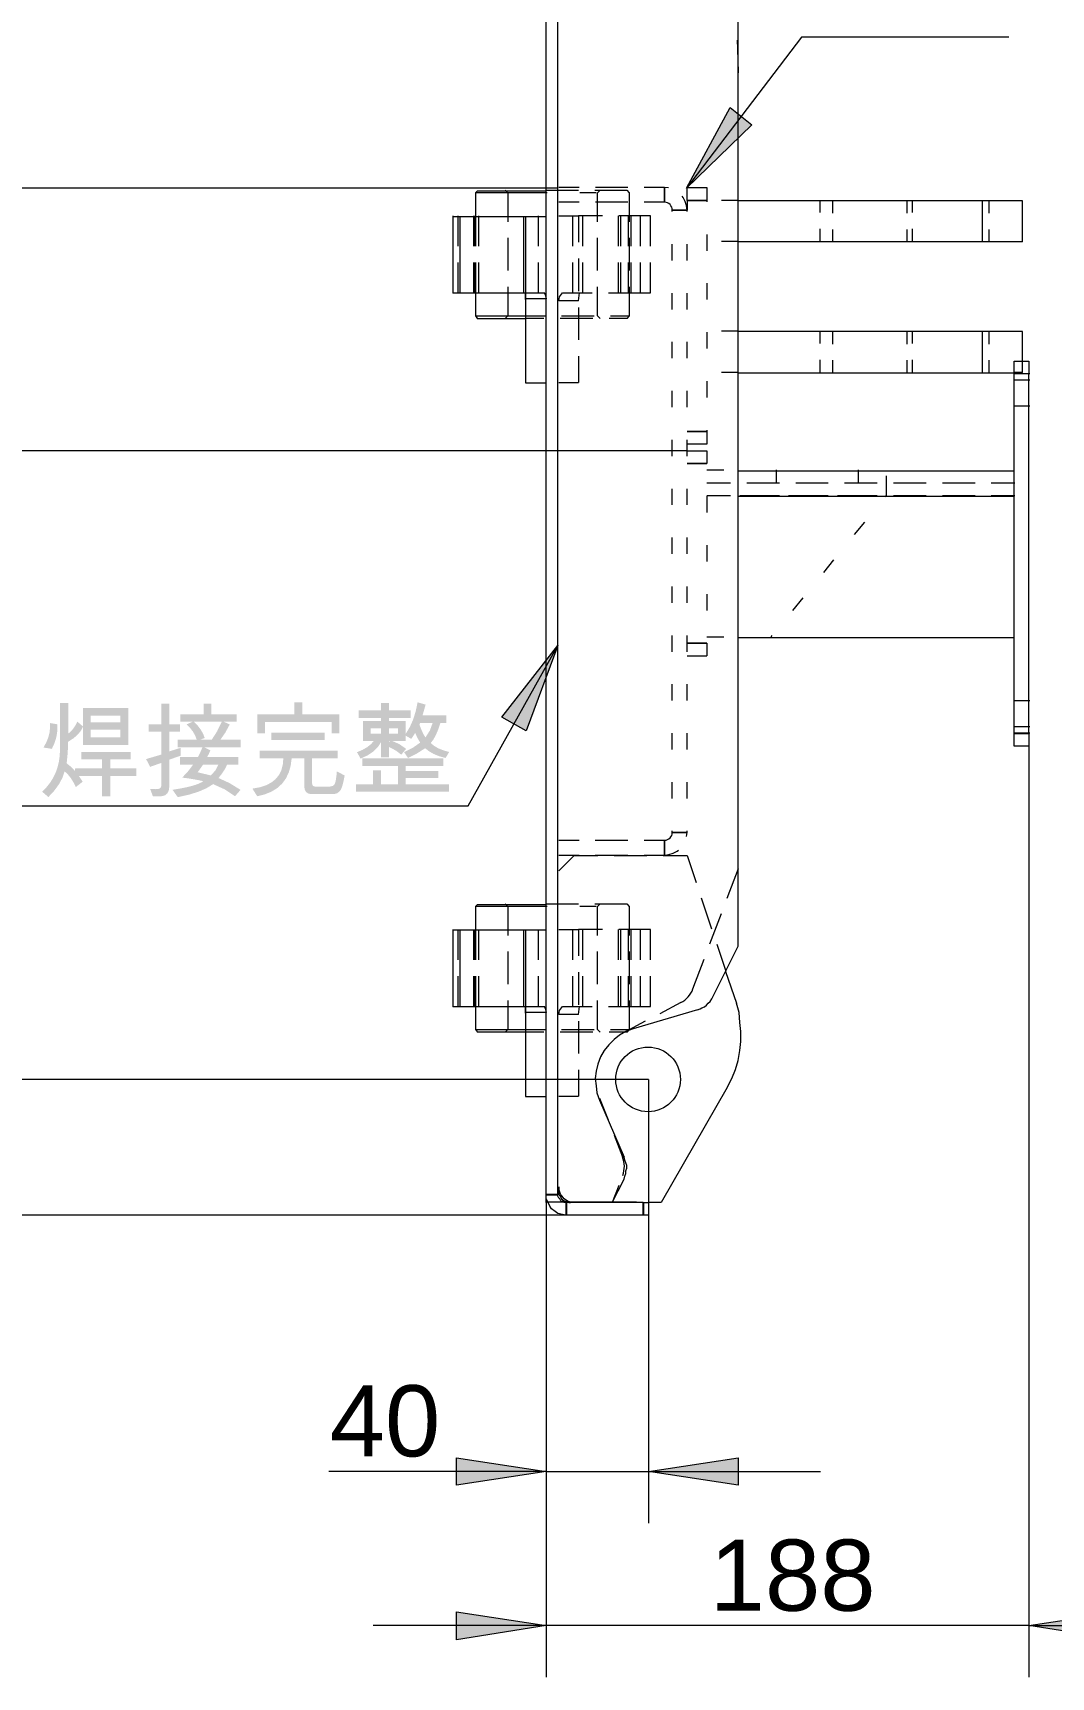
# Model space of a CAD drawing. Header units: millimetres. Extents: x 3 to 591, y 5 to 206.
# Drawn here: x 212.1 to 251.7, y 84.6 to 148.6 of the extents above; entities that cross this region are included whole.
import ezdxf

# ---------------------------------------------------------------- set-up
doc = ezdxf.new("R2010")
doc.units = ezdxf.units.MM

msp = doc.modelspace()

# ---------------------------------------------------------------- hatches: boundary and pattern name
h = msp.add_hatch(color=7)
h.paths.add_polyline_path([(71.155278, 146.473333), (74.647778, 147.037778), (74.647778, 145.944167)])
h.paths.add_polyline_path([(69.673611, 146.473333), (66.181111, 145.944167), (66.181111, 147.037778)])
h.paths.add_polyline_path([(250.860278, 86.606944), (254.388056, 87.136111), (254.388056, 86.0425)])
h.paths.add_polyline_path([(232.057222, 86.606944), (228.564722, 86.0425), (228.564722, 87.136111)])
h = msp.add_hatch(color=7)
h.dxf.hatch_style = 2
h.paths.add_polyline_path([(237.525278, 142.592778), (239.218611, 145.7325), (240.065278, 145.062222)])
at = {"true_color": 0x0000ff}
h = msp.add_hatch(color=5, dxfattribs=at)
h.dxf.hatch_style = 2
h.paths.add_polyline_path([(232.515833, 124.7775), (231.281111, 121.461389), (230.328611, 121.990556)])
h = msp.add_hatch(color=5, dxfattribs=at)
h.paths.add_polyline_path([(212.661494, 118.877709), (212.417857, 119.087722), (212.580844, 119.251973), (212.722119, 119.428045), (212.841678, 119.615926), (212.939513, 119.815602), (213.015619, 120.027059), (213.069988, 120.250286), (213.102614, 120.48527), (213.113491, 120.731997), (213.113491, 122.536676), (213.440361, 122.536676), (213.440361, 121.352114), (213.541441, 121.439766), (213.633011, 121.546486), (213.715073, 121.672327), (213.787627, 121.81734), (214.009216, 121.627171), (214.009216, 122.350365), (215.774207, 122.350365), (215.774207, 120.910039), (214.009216, 120.910039), (214.009216, 121.611185), (213.924311, 121.456785), (213.803612, 121.308637), (213.639505, 121.166794), (213.432093, 121.031307), (213.414385, 120.58813), (213.373113, 120.191255), (213.492184, 120.098134), (213.585676, 120.017209), (213.653639, 119.948479), (213.696125, 119.891945), (213.706047, 119.997227), (214.743986, 119.997227), (214.743986, 120.345595), (213.948031, 120.345595), (213.948031, 120.636637), (215.863504, 120.636637), (215.863504, 120.345595), (215.069203, 120.345595), (215.069203, 119.997227), (216.091707, 119.997227), (216.091707, 119.700122), (215.069203, 119.700122), (215.069203, 118.901411), (214.743986, 118.901411), (214.743986, 119.700122), (213.846607, 119.700122), (213.866106, 119.670632), (213.908343, 119.611376), (213.99764, 119.477982), (213.729749, 119.265764), (213.636534, 119.454779), (213.533035, 119.61992), (213.419303, 119.761083), (213.295392, 119.878164), (213.20743, 119.62526), (213.072494, 119.374216), (212.890533, 119.125032)])
h.paths.add_polyline_path([(215.461117, 122.049401), (214.314589, 122.049401), (214.314589, 121.793638), (215.461117, 121.793638)])
h.paths.add_polyline_path([(215.461117, 121.498737), (214.314589, 121.498737), (214.314589, 121.205491), (215.461117, 121.205491)])
h.paths.add_polyline_path([(212.719372, 121.762218), (213.014272, 121.712609), (213.0118, 121.462478), (212.974653, 121.219685), (212.902884, 120.984126), (212.796542, 120.755699), (212.471325, 120.806962), (212.583144, 121.012841), (212.663079, 121.21624), (212.711078, 121.417158), (212.727089, 121.615595)])
h = msp.add_hatch(color=5, dxfattribs=at)
h.paths.add_polyline_path([(217.811615, 120.48836), (217.368989, 120.334019), (217.368989, 119.254189), (217.350041, 119.122311), (217.293473, 119.019371), (217.210722, 118.949642), (217.112674, 118.916294), (217.049336, 118.909783), (216.965224, 118.905132), (216.860441, 118.902341), (216.735092, 118.901411), (216.626502, 119.193004), (216.840374, 119.184736), (216.936595, 119.192392), (217.005325, 119.215397), (217.046563, 119.253801), (217.060309, 119.307657), (217.060309, 120.20724), (216.626502, 120.054553), (216.467752, 120.357722), (217.060309, 120.531906), (217.060309, 121.425426), (216.573034, 121.425426), (216.573034, 121.716467), (217.060309, 121.716467), (217.060309, 122.52069), (217.368989, 122.52069), (217.368989, 121.716467), (217.79563, 121.716467), (217.79563, 121.425426), (217.368989, 121.425426), (217.368989, 120.654827), (217.811615, 120.795387)])
h.paths.add_polyline_path([(220.148768, 119.157175), (219.933243, 118.909679), (219.528857, 119.177983), (219.081064, 119.380968), (218.824654, 119.223054), (218.509385, 119.085861), (218.135308, 118.969443), (217.702474, 118.87385), (217.497974, 119.161033), (217.721242, 119.196975), (217.923477, 119.234526), (218.104681, 119.273691), (218.264852, 119.314478), (218.403991, 119.356892), (218.522097, 119.400941), (218.619171, 119.446631), (218.695213, 119.493967), (218.533983, 119.5317), (218.343813, 119.568037), (218.124705, 119.603031), (217.876659, 119.636732), (218.120916, 119.900833), (218.302748, 120.14385), (217.784054, 120.14385), (217.784054, 120.434892), (218.4852, 120.434892), (218.569054, 120.589508), (218.663243, 120.816884), (217.694757, 120.816884), (217.694757, 121.108477), (218.443308, 121.108477), (218.381382, 121.270638), (218.294755, 121.424737), (218.183324, 121.570774), (218.046984, 121.70875), (218.282904, 121.813481), (217.803347, 121.813481), (217.803347, 122.106728), (218.705135, 122.106728), (218.705135, 122.512973), (219.012162, 122.512973), (219.012162, 122.106728), (219.994428, 122.106728), (219.994428, 121.813481), (219.495578, 121.813481), (219.727088, 121.704341), (219.553938, 121.385945), (219.36053, 121.108477), (220.148768, 121.108477), (220.148768, 120.816884), (218.728837, 120.816884), (218.972474, 120.694514), (218.905984, 120.544446), (218.845695, 120.434892), (220.067739, 120.434892), (220.067739, 120.14385), (219.624011, 120.14385), (219.581524, 120.04309), (219.511908, 119.921917), (219.415109, 119.780384), (219.291077, 119.618542), (219.719509, 119.421758)])
h.paths.add_polyline_path([(219.417856, 121.813481), (218.32645, 121.813481), (218.47496, 121.664558), (218.595512, 121.508866), (218.688056, 121.346456), (218.75254, 121.177379), (218.570087, 121.112335), (219.023738, 121.108477), (219.230099, 121.42894)])
h.paths.add_polyline_path([(219.287218, 120.14385), (218.690803, 120.14385), (218.620334, 120.043098), (218.56113, 119.959193), (218.513295, 119.892238), (218.476932, 119.842335), (218.98846, 119.721619), (219.165744, 119.90917)])
h = msp.add_hatch(color=5, dxfattribs=at)
h.paths.add_polyline_path([(223.994713, 121.359831), (223.69375, 121.359831), (223.69375, 121.801355), (221.101936, 121.801355), (221.101936, 121.359831), (220.797114, 121.359831), (220.797114, 122.099011), (222.241849, 122.099011), (222.241849, 122.564236), (222.550529, 122.564236), (222.550529, 122.099011), (223.994713, 122.099011)])
h.paths.add_polyline_path([(223.430269, 121.09635), (221.349982, 121.09635), (221.349982, 121.391802), (223.430269, 121.391802)])
h.paths.add_polyline_path([(224.204726, 119.717761), (224.162782, 119.498549), (224.118048, 119.324607), (224.070626, 119.195932), (224.02062, 119.112526), (223.905623, 119.021231), (223.767061, 118.990708), (222.923151, 118.990708), (222.793736, 119.011568), (222.701425, 119.074079), (222.646114, 119.178138), (222.627699, 119.323642), (222.627699, 120.385283), (222.140425, 120.385283), (222.100272, 120.089508), (222.023628, 119.825592), (221.910488, 119.593509), (221.760845, 119.393233), (221.574692, 119.224737), (221.352024, 119.087997), (221.092833, 118.982987), (220.797114, 118.909679), (220.610803, 119.206784), (220.891511, 119.256292), (221.135026, 119.333719), (221.341359, 119.439076), (221.510524, 119.572378), (221.642534, 119.733636), (221.737401, 119.922865), (221.795138, 120.140076), (221.815759, 120.385283), (220.894127, 120.385283), (220.894127, 120.682388), (223.92967, 120.682388), (223.92967, 120.385283), (222.935278, 120.385283), (222.935278, 119.428373), (222.942926, 119.365836), (222.96587, 119.32123), (223.004111, 119.294505), (223.057647, 119.285608), (223.626502, 119.285608), (223.750938, 119.312893), (223.823285, 119.394749), (223.845592, 119.465864), (223.866142, 119.570104), (223.884832, 119.70752), (223.901558, 119.878164)])
h = msp.add_hatch(color=5, dxfattribs=at)
h.paths.add_polyline_path([(228.278324, 120.632778), (228.133905, 120.399063), (227.892697, 120.467482), (227.680117, 120.553679), (227.49627, 120.657652), (227.341258, 120.779401), (227.019486, 120.574349), (226.672082, 120.399063), (226.519396, 120.62892), (226.853363, 120.793457), (227.14723, 120.999336), (227.041328, 121.178481), (226.953202, 121.375816), (226.80272, 121.143755), (226.586644, 121.266676), (226.586644, 121.064931), (226.051965, 121.064931), (226.330536, 120.943801), (226.600424, 120.755699), (226.408602, 120.528047), (226.201827, 120.689278), (225.926839, 120.829011), (225.926839, 120.418907), (225.617608, 120.418907), (225.617608, 121.011463), (225.500612, 120.825841), (225.329873, 120.657583), (225.105391, 120.506688), (224.827165, 120.373156), (224.6844, 120.625061), (224.896368, 120.713945), (225.076659, 120.816884), (225.22522, 120.93388), (225.342, 121.064931), (224.924179, 121.064931), (224.924179, 121.83553), (225.617608, 121.83553), (225.617608, 121.960105), (224.749995, 121.960105), (224.749995, 122.25721), (225.617608, 122.25721), (225.617608, 122.540534), (225.926839, 122.540534), (225.926839, 122.25721), (226.779018, 122.25721), (226.779018, 121.960105), (225.926839, 121.960105), (225.926839, 121.83553), (226.586644, 121.83553), (226.586644, 121.343846), (226.7425, 121.60234), (226.871071, 121.892512), (226.972357, 122.214413), (227.046358, 122.568095), (227.359448, 122.479349), (227.29282, 122.240742), (227.236527, 122.057118), (228.165325, 122.057118), (228.165325, 121.762218), (227.933814, 121.762218), (227.846386, 121.500839), (227.754463, 121.283901), (227.658095, 121.111405), (227.557334, 120.983351), (227.687042, 120.873694), (227.850443, 120.778712), (228.047537, 120.698407)])
h.paths.add_polyline_path([(227.630646, 121.762218), (227.139513, 121.762218), (227.119669, 121.692765), (227.188278, 121.517892), (227.250169, 121.377746), (227.305239, 121.272326), (227.353385, 121.201632), (227.524468, 121.468283)])
h.paths.add_polyline_path([(226.279617, 121.343846), (226.279617, 121.553859), (225.926839, 121.553859), (225.926839, 121.343846)])
h.paths.add_polyline_path([(225.617608, 121.343846), (225.617608, 121.553859), (225.21522, 121.553859), (225.21522, 121.343846)])
h.paths.add_polyline_path([(225.970385, 121.064931), (225.926839, 121.064931), (225.926839, 120.999336)])
h.paths.add_polyline_path([(228.274465, 119.087722), (224.646918, 119.087722), (224.646918, 119.367188), (225.308376, 119.367188), (225.308376, 119.919506), (225.617608, 119.919506), (225.617608, 119.367188), (226.279617, 119.367188), (226.279617, 120.089831), (224.894413, 120.089831), (224.894413, 120.385283), (228.044609, 120.385283), (228.044609, 120.089831), (226.586644, 120.089831), (226.586644, 119.895803), (227.852234, 119.895803), (227.852234, 119.614684), (226.586644, 119.614684), (226.586644, 119.367188), (228.274465, 119.367188)])
h = msp.add_hatch(color=7)
h.paths.add_polyline_path([(232.057222, 92.604167), (228.564722, 92.075), (228.564722, 93.133333)])
h.paths.add_polyline_path([(236.043611, 92.604167), (239.536111, 93.133333), (239.536111, 92.075)])

# ---------------------------------------------------------------- linework, layer by layer
at = {"color": 8, "lineweight": 0, "true_color": 0x808080}
for points in [[(232.057222, 103.081667), (232.057222, 151.094722)], [(235.569125, 103.095672), (232.069217, 103.095672)]]:
    msp.add_lwpolyline(points, dxfattribs=at)
at = {"color": 7, "lineweight": 0}
for points in [[(232.057222, 103.363889), (232.057222, 151.059444)], [(232.515833, 103.363889), (232.515833, 151.059444)], [(239.536111, 113.065278), (239.536111, 151.094722)], [(242.005556, 148.484167), (237.525278, 142.592778)], [(239.544154, 147.095669), (239.52581, 148.031941), (239.506341, 148.36492)], [(250.084167, 148.484167), (242.005556, 148.484167)], [(232.515833, 142.592778), (184.608611, 142.592778)], [(232.515833, 142.592778), (190.605833, 142.592778)], [(229.376111, 142.486944), (229.305556, 142.416389)], [(229.305556, 142.416389), (229.305556, 141.499167)], [(232.057222, 142.416389), (231.810278, 142.416389), (231.492778, 142.416389), (231.175278, 142.416389), (230.893056, 142.416389), (230.610833, 142.416389), (230.363889, 142.416389), (230.116944, 142.416389), (229.905278, 142.416389), (229.728889, 142.416389), (229.5525, 142.416389), (229.446667, 142.416389), (229.376111, 142.416389), (229.305556, 142.416389)], [(229.376111, 142.486944), (229.411389, 142.486944), (229.446667, 142.486944), (229.5525, 142.486944), (229.658333, 142.486944), (229.834722, 142.486944), (230.011111, 142.486944), (230.222778, 142.486944), (230.434444, 142.486944), (230.716667, 142.486944), (230.963611, 142.486944), (231.281111, 142.486944), (231.563333, 142.486944), (231.880833, 142.486944), (232.057222, 142.486944)], [(230.456634, 142.52067), (230.556823, 142.420834)], [(230.556647, 142.420693), (230.556647, 141.290746)], [(232.069111, 142.52067), (232.226803, 142.52067), (232.546066, 142.52067), (232.862508, 142.52067), (233.172247, 142.52067), (233.320414, 142.52067)], [(232.100226, 142.420693), (232.069181, 142.420693)], [(233.336818, 142.620682), (232.544126, 142.620682)], [(234.005226, 142.420693), (233.990056, 142.420693), (233.711715, 142.420693), (233.417145, 142.420693), (233.370226, 142.420693)], [(233.955414, 142.52067), (234.024205, 142.52067), (234.270797, 142.52067), (234.4934, 142.52067), (234.689897, 142.52067), (234.857114, 142.52067), (234.993286, 142.52067), (235.097355, 142.52067), (235.167205, 142.52067), (235.20213, 142.52067)], [(235.241818, 142.620682), (233.971818, 142.620682)], [(234.056661, 142.420693), (234.156497, 142.520529)], [(234.056661, 141.29064), (234.056661, 142.420587)], [(235.306623, 142.420693), (235.206787, 142.520529)], [(235.306623, 142.420693), (235.288984, 142.420693), (235.275226, 142.420693)], [(235.306623, 141.29064), (235.306623, 142.420587)], [(236.669157, 142.620682), (235.876818, 142.620682)], [(236.669157, 142.04569), (236.669157, 142.620718)], [(236.669157, 142.620682), (236.669157, 142.045655)], [(236.821819, 142.605762), (236.669263, 142.620577)], [(237.544151, 141.745688), (237.527218, 141.916432), (237.477476, 142.080474), (237.39669, 142.231816), (237.352694, 142.285351)], [(237.544151, 142.620682), (238.319204, 142.620682)], [(237.544151, 142.120691), (237.544151, 142.21841), (237.544151, 142.311896), (237.544151, 142.398327), (237.544151, 142.474174), (237.544151, 142.536263), (237.544151, 142.582477), (237.544151, 142.611052)], [(238.319134, 142.620682), (238.319134, 142.582583), (238.319134, 142.536369), (238.319134, 142.47428), (238.319134, 142.398432), (238.319134, 142.312002), (238.319134, 142.218163), (238.319134, 142.120796)], [(233.336818, 142.04569), (232.544126, 142.04569)], [(235.241818, 142.04569), (233.971818, 142.04569)], [(236.669157, 142.04569), (235.876818, 142.04569)], [(236.969124, 141.745688), (236.963479, 141.804249), (236.946193, 141.860341), (236.918676, 141.912199), (236.881282, 141.957707), (236.835774, 141.995102), (236.783915, 142.022971), (236.727471, 142.039904), (236.669262, 142.045549)], [(237.544151, 141.745688), (236.969124, 141.745688)], [(236.969124, 141.745688), (237.544151, 141.745688)], [(236.969124, 141.685645), (236.969124, 141.745617)], [(238.319134, 142.120691), (237.544081, 142.120691)], [(237.544151, 142.120691), (237.544151, 141.745688)], [(237.544151, 142.120691), (238.319204, 142.120691)], [(237.544151, 141.685645), (237.544151, 141.745617)], [(238.319134, 142.120691), (238.319134, 142.065657)], [(239.544154, 142.120691), (238.886577, 142.120691)], [(249.061111, 142.098889), (239.536111, 142.098889)], [(242.719119, 142.120691), (242.719119, 141.650791)], [(243.219146, 141.625567), (243.219146, 142.120514)], [(246.114817, 141.625567), (246.114817, 142.120514)], [(246.319146, 142.120691), (246.319146, 141.650791)], [(249.061111, 140.511389), (249.061111, 142.098889)], [(250.613333, 142.098889), (250.578056, 142.098889), (250.542778, 142.098889), (250.472222, 142.098889), (250.366389, 142.098889), (250.225278, 142.098889), (250.048889, 142.098889), (249.837222, 142.098889), (249.625556, 142.098889), (249.343333, 142.098889), (249.061111, 142.098889)], [(249.319133, 141.625567), (249.319133, 142.120514)], [(250.613333, 140.511389), (250.613333, 142.098889)], [(228.423611, 141.499167), (228.423611, 138.500556)], [(228.423611, 141.499167), (228.458889, 141.499167), (228.494167, 141.499167), (228.529444, 141.499167), (228.564722, 141.499167), (228.635278, 141.499167), (228.705833, 141.499167)], [(228.438181, 140.33821), (228.438181, 141.520721)], [(228.629527, 140.33821), (228.629527, 141.520721)], [(228.705833, 141.499167), (231.175278, 141.499167)], [(228.705833, 138.500556), (228.705833, 141.499167)], [(229.235741, 141.520686), (229.235741, 140.338175)], [(229.236235, 140.33821), (229.236235, 141.520721)], [(229.294302, 140.33821), (229.294302, 141.520721)], [(229.306649, 141.520686), (229.306649, 140.338175)], [(229.427581, 140.33821), (229.427581, 141.520721)], [(231.175278, 141.499167), (231.175278, 138.500556)], [(231.175278, 141.499167), (231.210556, 141.499167), (231.245833, 141.499167)], [(231.245833, 141.499167), (232.057222, 141.499167)], [(231.245833, 141.499167), (231.245833, 135.008056)], [(231.746954, 141.520686), (231.746954, 140.338175)], [(232.544126, 141.520686), (233.319179, 141.520686)], [(233.081618, 141.520686), (233.081618, 140.338175)], [(233.319144, 141.520686), (233.319144, 140.493044)], [(233.469109, 141.520686), (233.436654, 141.520686), (233.407021, 141.520686), (233.381268, 141.520686), (233.359396, 141.520686), (233.342109, 141.520686), (233.329409, 141.520686), (233.319179, 141.520686)], [(234.251465, 141.520686), (233.469004, 141.520686)], [(233.469109, 141.520686), (233.469109, 140.338175)], [(234.873271, 140.33821), (234.873271, 141.520721)], [(235.260762, 141.520686), (234.886465, 141.520686)], [(234.969579, 140.33821), (234.969579, 141.520721)], [(235.260762, 140.33821), (235.260762, 141.520721)], [(235.730344, 141.520686), (235.704944, 141.520686), (235.668961, 141.520686), (235.622747, 141.520686), (235.567008, 141.520686), (235.502097, 141.520686), (235.428719, 141.520686), (235.347933, 141.520686), (235.260797, 141.520686)], [(235.364337, 140.33821), (235.364337, 141.520721)], [(235.730344, 140.33821), (235.730344, 141.520721)], [(236.125103, 141.520686), (235.730344, 141.520686)], [(236.125103, 140.33821), (236.125103, 141.520721)], [(242.719119, 141.015791), (242.719119, 140.520843)], [(243.219146, 140.520667), (243.219146, 140.990567)], [(246.114817, 140.520667), (246.114817, 140.990567)], [(246.319146, 141.015791), (246.319146, 140.520843)], [(249.319133, 140.520667), (249.319133, 140.990567)], [(230.556647, 140.655746), (230.556647, 139.385746)], [(234.056661, 139.38564), (234.056661, 140.65564)], [(235.306623, 139.38564), (235.306623, 140.65564)], [(236.969124, 139.780645), (236.969124, 140.415645)], [(237.544151, 139.780645), (237.544151, 140.415645)], [(238.319134, 140.795657), (238.319134, 140.160657)], [(239.544154, 140.520667), (238.886577, 140.520667)], [(249.061111, 140.511389), (239.536111, 140.511389)], [(250.613333, 140.511389), (250.578056, 140.511389), (250.542778, 140.511389), (250.472222, 140.511389), (250.366389, 140.511389), (250.225278, 140.511389), (250.048889, 140.511389), (249.837222, 140.511389), (249.625556, 140.511389), (249.343333, 140.511389), (249.061111, 140.511389)], [(228.438181, 138.520699), (228.438181, 139.70321)], [(228.629527, 138.520699), (228.629527, 139.70321)], [(229.235741, 139.703175), (229.235741, 138.520664)], [(229.236235, 138.520699), (229.236235, 139.70321)], [(229.294302, 138.520699), (229.294302, 139.70321)], [(229.306649, 139.703175), (229.306649, 138.520664)], [(229.427581, 138.520699), (229.427581, 139.70321)], [(231.746954, 139.703175), (231.746954, 138.520664)], [(233.081618, 139.703175), (233.081618, 138.520664)], [(233.319144, 139.858044), (233.319144, 138.588044)], [(233.469109, 139.703175), (233.469109, 138.520664)], [(234.873271, 138.520699), (234.873271, 139.70321)], [(234.969579, 138.520699), (234.969579, 139.70321)], [(235.260762, 138.520699), (235.260762, 139.70321)], [(235.364337, 138.520699), (235.364337, 139.70321)], [(235.730344, 138.520699), (235.730344, 139.70321)], [(236.125103, 138.520699), (236.125103, 139.70321)], [(228.705833, 138.500556), (228.635278, 138.500556), (228.564722, 138.500556), (228.529444, 138.500556), (228.494167, 138.500556), (228.458889, 138.500556), (228.423611, 138.500556)], [(231.175278, 138.500556), (228.705833, 138.500556)], [(229.305556, 138.500556), (229.305556, 137.618611)], [(230.556647, 138.750746), (230.556647, 137.620798)], [(231.245833, 138.500556), (231.210556, 138.500556), (231.175278, 138.500556)], [(231.245833, 138.253611), (231.245833, 138.500556)], [(231.246292, 138.520699), (231.985361, 138.520699)], [(232.069111, 138.280175), (232.047944, 138.400472), (231.985502, 138.52077)], [(232.544126, 138.205704), (232.580815, 138.363043), (232.688059, 138.520734)], [(232.688165, 138.520699), (233.359149, 138.520699)], [(233.319144, 138.205704), (233.35936, 138.520734)], [(233.359325, 138.520699), (233.369556, 138.520699), (233.381197, 138.520699), (233.393544, 138.520699), (233.40695, 138.520699), (233.421414, 138.520699), (233.436583, 138.520699), (233.452458, 138.520699), (233.469039, 138.520699)], [(233.469109, 138.520699), (233.843407, 138.520699)], [(234.056661, 137.620692), (234.056661, 138.75064)], [(234.478407, 138.520699), (235.260868, 138.520699)], [(235.260762, 138.520699), (235.348251, 138.520699), (235.428684, 138.520699), (235.502062, 138.520699), (235.566973, 138.520699), (235.623065, 138.520699), (235.668926, 138.520699), (235.704909, 138.520699), (235.730309, 138.520699)], [(235.306623, 137.620692), (235.306623, 138.75064)], [(235.730344, 138.520699), (236.125103, 138.520699)], [(236.969124, 137.875645), (236.969124, 138.510645)], [(237.544151, 137.875645), (237.544151, 138.510645)], [(238.319134, 138.890657), (238.319134, 138.255657)], [(232.069111, 138.280175), (231.269011, 138.280175)], [(233.319144, 138.205704), (232.544091, 138.205704)], [(233.319144, 137.953044), (233.319144, 136.683044)], [(229.305556, 137.618611), (229.376111, 137.512778)], [(229.305556, 137.618611), (229.376111, 137.618611), (229.446667, 137.618611), (229.5525, 137.618611), (229.728889, 137.618611), (229.905278, 137.618611), (230.116944, 137.618611), (230.363889, 137.618611), (230.610833, 137.618611), (230.893056, 137.618611), (231.175278, 137.618611), (231.245833, 137.618611)], [(231.245833, 137.512778), (230.963611, 137.512778), (230.716667, 137.512778), (230.434444, 137.512778), (230.222778, 137.512778), (230.011111, 137.512778), (229.834722, 137.512778), (229.658333, 137.512778), (229.5525, 137.512778), (229.446667, 137.512778), (229.411389, 137.512778), (229.376111, 137.512778)], [(230.556647, 137.620692), (230.456458, 137.520504)], [(231.269117, 137.620692), (231.504067, 137.620692), (231.821214, 137.620692), (232.017711, 137.620692)], [(231.967793, 137.52068), (231.908174, 137.52068), (231.594907, 137.52068), (231.289754, 137.52068), (231.269293, 137.52068)], [(233.872793, 137.52068), (233.756729, 137.52068), (233.471685, 137.52068), (233.172176, 137.52068), (232.862437, 137.52068), (232.602793, 137.52068)], [(232.652711, 137.620692), (232.792058, 137.620692), (233.109206, 137.620692), (233.417181, 137.620692), (233.71175, 137.620692), (233.922711, 137.620692)], [(234.156638, 137.52068), (234.056802, 137.620869)], [(235.206646, 137.52068), (235.167135, 137.52068), (235.097285, 137.52068), (234.993568, 137.52068), (234.857043, 137.52068), (234.689826, 137.52068), (234.507793, 137.52068)], [(234.557711, 137.620692), (234.694942, 137.620692), (234.877328, 137.620692), (235.029375, 137.620692), (235.149672, 137.620692), (235.236456, 137.620692), (235.289019, 137.620692), (235.306658, 137.620692)], [(235.206646, 137.52068), (235.306482, 137.620869)], [(236.969124, 135.970645), (236.969124, 136.605645)], [(237.544151, 135.970645), (237.544151, 136.605645)], [(238.319134, 136.985657), (238.319134, 136.350657)], [(239.544154, 137.020688), (238.886577, 137.020688)], [(249.061111, 137.018889), (239.536111, 137.018889)], [(242.719119, 137.020688), (242.719119, 136.550788)], [(243.219146, 136.5256), (243.219146, 137.020547)], [(246.114817, 136.5256), (246.114817, 137.020547)], [(246.319146, 137.020688), (246.319146, 136.550788)], [(249.061111, 135.396111), (249.061111, 137.018889)], [(250.613333, 137.018889), (250.578056, 137.018889), (250.542778, 137.018889), (250.472222, 137.018889), (250.366389, 137.018889), (250.225278, 137.018889), (250.048889, 137.018889), (249.837222, 137.018889), (249.625556, 137.018889), (249.343333, 137.018889), (249.061111, 137.018889)], [(249.319133, 136.5256), (249.319133, 137.020547)], [(250.613333, 135.854722), (250.613333, 137.018889)], [(233.319144, 136.048044), (233.319144, 135.020756)], [(242.719119, 135.915788), (242.719119, 135.420841)], [(243.219146, 135.4207), (243.219146, 135.8906)], [(246.114817, 135.4207), (246.114817, 135.8906)], [(246.319146, 135.915788), (246.319146, 135.420841)], [(249.319133, 135.4207), (249.319133, 135.8906)], [(250.295833, 135.854722), (250.860278, 135.854722)], [(250.295833, 135.360833), (250.295833, 135.466667), (250.295833, 135.537222), (250.295833, 135.643056), (250.295833, 135.713611), (250.295833, 135.784167), (250.295833, 135.819444), (250.295833, 135.854722)], [(250.619119, 135.4207), (250.619119, 135.870844)], [(250.860278, 135.854722), (250.860278, 135.819444), (250.860278, 135.784167), (250.860278, 135.713611), (250.860278, 135.643056), (250.860278, 135.537222), (250.860278, 135.466667), (250.860278, 135.360833)], [(239.544154, 135.4207), (238.886577, 135.4207)], [(249.061111, 135.396111), (239.536111, 135.396111)], [(250.295833, 135.396111), (250.225278, 135.396111), (250.048889, 135.396111), (249.837222, 135.396111), (249.625556, 135.396111), (249.343333, 135.396111), (249.061111, 135.396111)], [(250.860278, 135.360833), (250.295833, 135.360833)], [(250.295833, 121.355556), (250.295833, 135.360833)], [(250.319117, 135.370676), (250.894144, 135.370676)], [(250.619119, 135.4207), (250.573258, 135.4207), (250.497411, 135.4207), (250.386286, 135.4207), (250.319258, 135.4207)], [(250.860278, 121.355556), (250.860278, 135.360833)], [(231.245833, 135.008056), (232.057222, 135.008056)], [(232.544126, 135.020685), (233.319179, 135.020685)], [(236.969124, 134.065645), (236.969124, 134.700645)], [(237.544151, 134.065645), (237.544151, 134.700645)], [(238.319134, 135.080657), (238.319134, 134.445657)], [(250.894144, 135.120662), (250.319117, 135.120662)], [(250.319117, 134.120678), (250.894144, 134.120678)], [(236.969124, 132.160645), (236.969124, 132.795645)], [(238.319134, 133.120694), (237.544081, 133.120694)], [(238.319134, 132.620667), (237.544081, 132.620667)], [(237.544151, 133.120694), (238.319204, 133.120694)], [(237.544151, 132.160645), (237.544151, 132.795645)], [(238.319134, 133.175657), (238.319134, 133.120624)], [(238.319134, 133.120694), (238.319134, 133.022975), (238.319134, 132.929489), (238.319134, 132.843058), (238.319134, 132.767211), (238.319134, 132.705122), (238.319134, 132.658908), (238.319134, 132.630333)], [(237.525278, 132.362222), (190.605833, 132.362222)], [(237.544151, 132.370689), (238.319204, 132.370689)], [(238.319134, 132.370689), (238.319134, 132.332589), (238.319134, 132.286375), (238.319134, 132.224286), (238.319134, 132.148439), (238.319134, 132.062008), (238.319134, 131.968169), (238.319134, 131.870803)], [(238.319134, 131.870697), (237.544081, 131.870697)], [(237.544151, 131.870697), (238.319204, 131.870697)], [(238.319134, 131.620683), (238.976711, 131.620683)], [(239.536111, 131.586111), (250.295833, 131.586111)], [(241.019154, 131.620683), (241.019154, 131.120797)], [(244.21913, 131.120691), (244.21913, 131.620577)], [(245.319127, 130.620664), (245.319127, 130.81575), (245.319127, 131.003428), (245.319127, 131.176289), (245.319127, 131.327631), (245.319127, 131.390778)], [(236.969124, 130.255645), (236.969124, 130.890645)], [(237.544151, 130.255645), (237.544151, 130.890645)], [(238.319134, 131.120691), (239.239178, 131.120691)], [(239.874178, 131.120691), (241.144178, 131.120691)], [(241.779178, 131.120691), (243.049178, 131.120691)], [(243.684178, 131.120691), (244.954178, 131.120691)], [(245.589178, 131.120691), (246.859178, 131.120691)], [(247.494178, 131.120691), (248.764178, 131.120691)], [(249.399178, 131.120691), (250.319222, 131.120691)], [(238.319134, 130.620664), (239.239178, 130.620664)], [(238.319134, 130.620664), (239.239178, 130.620664)], [(238.319134, 130.620664), (239.239178, 130.620664)], [(238.319134, 130.620664), (238.976711, 130.620664)], [(238.319134, 130.593289), (238.319134, 129.958289)], [(239.536111, 130.598333), (250.295833, 130.598333)], [(239.596542, 130.620664), (240.231542, 130.620664)], [(239.596542, 130.620664), (240.231542, 130.620664)], [(239.596542, 130.620664), (240.231542, 130.620664)], [(239.596542, 130.620664), (240.231542, 130.620664)], [(239.874178, 130.620664), (241.144178, 130.620664)], [(239.874178, 130.620664), (241.144178, 130.620664)], [(239.874178, 130.620664), (241.144178, 130.620664)], [(241.501542, 130.620664), (242.136542, 130.620664)], [(241.501542, 130.620664), (242.136542, 130.620664)], [(241.501542, 130.620664), (242.136542, 130.620664)], [(241.501542, 130.620664), (242.136542, 130.620664)], [(241.779178, 130.620664), (243.049178, 130.620664)], [(241.779178, 130.620664), (243.049178, 130.620664)], [(241.779178, 130.620664), (243.049178, 130.620664)], [(243.406542, 130.620664), (244.041542, 130.620664)], [(243.406542, 130.620664), (244.041542, 130.620664)], [(243.406542, 130.620664), (244.041542, 130.620664)], [(243.406542, 130.620664), (244.041542, 130.620664)], [(243.684178, 130.620664), (244.954178, 130.620664)], [(243.684178, 130.620664), (244.954178, 130.620664)], [(243.684178, 130.620664), (244.954178, 130.620664)], [(245.280661, 130.573783), (245.319162, 130.620841)], [(245.589178, 130.620664), (246.859178, 130.620664)], [(245.589178, 130.620664), (246.859178, 130.620664)], [(245.589178, 130.620664), (246.859178, 130.620664)], [(247.494178, 130.620664), (248.764178, 130.620664)], [(247.494178, 130.620664), (248.764178, 130.620664)], [(247.494178, 130.620664), (248.764178, 130.620664)], [(249.399178, 130.620664), (250.319222, 130.620664)], [(249.399178, 130.620664), (250.319222, 130.620664)], [(249.399178, 130.620664), (250.319222, 130.620664)], [(244.074358, 129.099381), (244.476459, 129.590849)], [(236.969124, 128.350645), (236.969124, 128.985645)], [(237.544151, 128.350645), (237.544151, 128.985645)], [(238.319134, 128.688289), (238.319134, 128.053289)], [(242.868056, 127.62498), (243.270157, 128.116447)], [(236.969124, 126.445645), (236.969124, 127.080645)], [(237.544151, 126.445645), (237.544151, 127.080645)], [(238.319134, 126.783289), (238.319134, 126.148289)], [(241.661753, 126.150579), (242.063854, 126.642046)], [(236.969124, 124.540645), (236.969124, 125.175645)], [(237.544151, 124.540645), (237.544151, 125.175645)], [(238.319134, 125.120682), (238.976711, 125.120682)], [(239.536111, 125.095), (250.295833, 125.095)], [(240.819129, 125.120682), (240.857552, 125.167645)], [(238.319134, 124.870669), (237.544081, 124.870669)], [(238.319134, 124.370677), (237.544081, 124.370677)], [(237.544151, 124.870669), (238.319204, 124.870669)], [(238.319134, 124.870669), (238.319134, 124.772949), (238.319134, 124.679463), (238.319134, 124.593032), (238.319134, 124.517185), (238.319134, 124.455096), (238.319134, 124.408882), (238.319134, 124.380307)], [(236.969124, 122.635645), (236.969124, 123.270645)], [(237.544151, 122.635645), (237.544151, 123.270645)], [(250.894144, 122.620687), (250.319117, 122.620687)], [(236.969124, 120.730645), (236.969124, 121.365645)], [(237.544151, 120.730645), (237.544151, 121.365645)], [(250.295833, 121.355556), (250.860278, 121.355556)], [(250.295833, 120.861667), (250.295833, 120.896944), (250.295833, 120.932222), (250.295833, 121.002778), (250.295833, 121.073333), (250.295833, 121.179167), (250.295833, 121.249722), (250.295833, 121.355556)], [(250.319117, 121.620668), (250.894144, 121.620668)], [(250.894144, 121.37069), (250.319117, 121.37069)], [(250.860278, 121.355556), (250.860278, 121.249722), (250.860278, 121.179167), (250.860278, 121.073333), (250.860278, 121.002778), (250.860278, 120.932222), (250.860278, 120.896944), (250.860278, 120.861667)], [(250.860278, 120.861667), (250.295833, 120.861667)], [(250.860278, 120.861667), (250.860278, 84.596111)], [(236.969124, 118.825645), (236.969124, 119.460645)], [(237.544151, 118.825645), (237.544151, 119.460645)], [(236.669157, 117.195671), (236.727718, 117.201315), (236.783809, 117.218601), (236.835668, 117.246118), (236.881176, 117.283512), (236.918571, 117.329021), (236.94644, 117.380879), (236.963373, 117.437323), (236.969018, 117.495532)], [(236.969124, 117.495673), (236.969124, 117.555645)], [(236.969124, 117.495673), (237.544151, 117.495673)], [(237.544151, 117.495673), (236.969124, 117.495673)], [(237.529233, 117.343025), (237.544046, 117.495567)], [(237.544151, 117.495673), (237.544151, 117.555645)], [(232.544126, 117.195671), (233.336465, 117.195671)], [(232.544126, 116.620678), (233.336465, 116.620678)], [(233.144131, 116.595666), (232.546195, 115.997731)], [(233.144131, 116.595666), (234.074053, 116.595666)], [(233.971465, 117.195671), (235.241465, 117.195671)], [(233.971465, 116.620678), (235.241465, 116.620678)], [(234.709053, 116.595666), (235.979053, 116.595666)], [(235.876465, 117.195671), (236.669157, 117.195671)], [(235.876465, 116.620678), (236.669157, 116.620678)], [(236.614053, 116.595666), (237.543975, 116.595666)], [(236.669157, 116.620678), (236.669157, 117.195706)], [(236.669157, 117.195671), (236.669157, 116.620643)], [(236.669157, 116.620678), (236.839901, 116.637611), (237.003943, 116.687353), (237.155284, 116.768139), (237.20889, 116.81205)], [(237.544151, 116.595666), (237.895313, 115.551032)], [(239.108079, 114.938905), (239.544049, 116.095604)], [(229.376111, 114.688056), (229.305556, 114.6175)], [(229.376111, 114.688056), (229.411389, 114.688056), (229.446667, 114.688056), (229.5525, 114.688056), (229.658333, 114.688056), (229.834722, 114.688056), (230.011111, 114.688056), (230.222778, 114.688056), (230.434444, 114.688056), (230.716667, 114.688056), (230.963611, 114.688056), (231.281111, 114.688056), (231.563333, 114.688056), (231.880833, 114.688056), (232.057222, 114.688056)], [(230.456634, 114.720688), (230.556823, 114.620851)], [(232.069111, 114.720688), (232.226803, 114.720688), (232.546066, 114.720688), (232.862508, 114.720688), (233.172247, 114.720688), (233.320414, 114.720688)], [(233.955414, 114.720688), (234.024205, 114.720688), (234.270797, 114.720688), (234.4934, 114.720688), (234.689897, 114.720688), (234.857114, 114.720688), (234.993286, 114.720688), (235.097355, 114.720688), (235.167205, 114.720688), (235.20213, 114.720688)], [(234.056661, 114.620675), (234.156497, 114.720511)], [(235.306623, 114.620675), (235.206787, 114.720511)], [(238.097647, 114.94913), (238.502315, 113.745326)], [(229.305556, 114.6175), (229.305556, 113.700278)], [(232.057222, 114.6175), (231.810278, 114.6175), (231.492778, 114.6175), (231.175278, 114.6175), (230.893056, 114.6175), (230.610833, 114.6175), (230.363889, 114.6175), (230.116944, 114.6175), (229.905278, 114.6175), (229.728889, 114.6175), (229.5525, 114.6175), (229.446667, 114.6175), (229.376111, 114.6175), (229.305556, 114.6175)], [(230.556647, 114.620675), (230.556647, 113.490728)], [(232.100226, 114.620675), (232.069181, 114.620675)], [(234.005226, 114.620675), (233.990056, 114.620675), (233.711715, 114.620675), (233.417145, 114.620675), (233.370226, 114.620675)], [(234.056661, 113.490622), (234.056661, 114.620569)], [(235.306623, 114.620675), (235.288984, 114.620675), (235.275226, 114.620675)], [(235.306623, 113.490622), (235.306623, 114.620569)], [(238.436207, 113.156319), (238.884121, 114.344709)], [(228.423611, 113.700278), (228.423611, 110.701667)], [(228.423611, 113.700278), (228.458889, 113.700278), (228.494167, 113.700278), (228.529444, 113.700278), (228.564722, 113.700278), (228.635278, 113.700278), (228.705833, 113.700278)], [(228.438181, 112.538193), (228.438181, 113.720704)], [(228.629527, 112.538193), (228.629527, 113.720704)], [(228.705833, 113.700278), (231.175278, 113.700278)], [(228.705833, 110.701667), (228.705833, 113.700278)], [(229.235741, 113.720668), (229.235741, 112.538157)], [(229.236235, 112.538193), (229.236235, 113.720704)], [(229.294302, 112.538193), (229.294302, 113.720704)], [(229.306649, 113.720668), (229.306649, 112.538157)], [(229.427581, 112.538193), (229.427581, 113.720704)], [(231.175278, 113.700278), (231.175278, 110.701667)], [(231.175278, 113.700278), (231.210556, 113.700278), (231.245833, 113.700278)], [(231.245833, 113.700278), (232.057222, 113.700278)], [(231.245833, 113.700278), (231.245833, 107.209167)], [(231.746954, 113.720668), (231.746954, 112.538157)], [(232.544126, 113.720668), (233.319179, 113.720668)], [(233.081618, 113.720668), (233.081618, 112.538157)], [(233.319144, 113.720668), (233.319144, 112.693027)], [(233.469109, 113.720668), (233.436654, 113.720668), (233.407021, 113.720668), (233.381268, 113.720668), (233.359396, 113.720668), (233.342109, 113.720668), (233.329409, 113.720668), (233.319179, 113.720668)], [(234.251465, 113.720668), (233.469004, 113.720668)], [(233.469109, 113.720668), (233.469109, 112.538157)], [(234.873271, 112.538193), (234.873271, 113.720704)], [(235.260762, 113.720668), (234.886465, 113.720668)], [(234.969579, 112.538193), (234.969579, 113.720704)], [(235.260762, 112.538193), (235.260762, 113.720704)], [(235.730344, 113.720668), (235.704944, 113.720668), (235.668961, 113.720668), (235.622747, 113.720668), (235.567008, 113.720668), (235.502097, 113.720668), (235.428719, 113.720668), (235.347933, 113.720668), (235.260797, 113.720668)], [(235.364337, 112.538193), (235.364337, 113.720704)], [(235.730344, 112.538193), (235.730344, 113.720704)], [(236.125103, 113.720668), (235.730344, 113.720668)], [(236.125103, 112.538193), (236.125103, 113.720704)], [(230.556647, 112.855728), (230.556647, 111.585728)], [(234.056661, 111.585622), (234.056661, 112.855622)], [(235.306623, 111.585622), (235.306623, 112.855622)], [(238.548333, 111.089722), (239.536111, 113.065278)], [(238.704649, 113.143424), (239.055804, 112.098808)], [(237.776279, 111.405423), (238.212249, 112.562123)], [(228.438181, 110.720681), (228.438181, 111.903193)], [(228.629527, 110.720681), (228.629527, 111.903193)], [(229.235741, 111.903157), (229.235741, 110.720646)], [(229.236235, 110.720681), (229.236235, 111.903193)], [(229.294302, 110.720681), (229.294302, 111.903193)], [(229.306649, 111.903157), (229.306649, 110.720646)], [(229.427581, 110.720681), (229.427581, 111.903193)], [(231.746954, 111.903157), (231.746954, 110.720646)], [(233.081618, 111.903157), (233.081618, 110.720646)], [(233.319144, 112.058027), (233.319144, 110.788027)], [(233.469109, 111.903157), (233.469109, 110.720646)], [(234.873271, 110.720681), (234.873271, 111.903193)], [(234.969579, 110.720681), (234.969579, 111.903193)], [(235.260762, 110.720681), (235.260762, 111.903193)], [(235.364337, 110.720681), (235.364337, 111.903193)], [(235.730344, 110.720681), (235.730344, 111.903193)], [(236.125103, 110.720681), (236.125103, 111.903193)], [(239.042222, 112.0775), (239.465556, 110.842778)], [(230.556647, 110.950728), (230.556647, 109.820781)], [(234.056661, 109.820675), (234.056661, 110.950622)], [(235.306623, 109.820675), (235.306623, 110.950622)], [(237.305215, 110.872658), (236.479603, 110.439393)], [(237.305215, 110.872658), (237.383532, 110.918519), (237.457615, 110.971083), (237.526407, 111.03035), (237.589554, 111.095614), (237.646704, 111.166522), (237.697151, 111.242016), (237.740543, 111.322097), (237.776173, 111.405352)], [(237.948611, 110.595833), (238.054444, 110.631111), (238.125, 110.666389), (238.230833, 110.701667), (238.301389, 110.772222), (238.371944, 110.842778), (238.4425, 110.913333), (238.513056, 111.019167), (238.548333, 111.089722)], [(239.112778, 107.561944), (239.289167, 107.914722), (239.430278, 108.2675), (239.536111, 108.620278), (239.606667, 109.008333), (239.641944, 109.361111), (239.641944, 109.749167), (239.606667, 110.101944), (239.571389, 110.49), (239.465556, 110.842778)], [(228.705833, 110.701667), (228.635278, 110.701667), (228.564722, 110.701667), (228.529444, 110.701667), (228.494167, 110.701667), (228.458889, 110.701667), (228.423611, 110.701667)], [(231.175278, 110.701667), (228.705833, 110.701667)], [(229.305556, 110.701667), (229.305556, 109.819722)], [(231.245833, 110.701667), (231.210556, 110.701667), (231.175278, 110.701667)], [(231.245833, 110.454722), (231.245833, 110.701667)], [(231.246292, 110.720681), (231.985361, 110.720681)], [(232.069111, 110.480157), (231.269011, 110.480157)], [(232.069111, 110.480157), (232.047944, 110.600455), (231.985502, 110.720752)], [(233.319144, 110.405721), (232.544091, 110.405721)], [(232.544126, 110.405721), (232.580815, 110.56306), (232.688059, 110.720752)], [(232.688165, 110.720681), (233.359149, 110.720681)], [(233.319144, 110.405721), (233.35936, 110.720752)], [(233.359325, 110.720681), (233.369556, 110.720681), (233.381197, 110.720681), (233.393544, 110.720681), (233.40695, 110.720681), (233.421414, 110.720681), (233.436583, 110.720681), (233.452458, 110.720681), (233.469039, 110.720681)], [(233.469109, 110.720681), (233.843407, 110.720681)], [(234.478407, 110.720681), (235.260868, 110.720681)], [(235.260762, 110.720681), (235.348251, 110.720681), (235.428684, 110.720681), (235.502062, 110.720681), (235.566973, 110.720681), (235.623065, 110.720681), (235.668926, 110.720681), (235.704909, 110.720681), (235.730309, 110.720681)], [(237.948611, 110.595833), (235.443889, 109.855)], [(235.730344, 110.720681), (236.125103, 110.720681)], [(229.305556, 109.819722), (229.376111, 109.713889)], [(229.305556, 109.819722), (229.376111, 109.819722), (229.446667, 109.819722), (229.5525, 109.819722), (229.728889, 109.819722), (229.905278, 109.819722), (230.116944, 109.819722), (230.363889, 109.819722), (230.610833, 109.819722), (230.893056, 109.819722), (231.175278, 109.819722), (231.245833, 109.819722)], [(231.245833, 109.713889), (230.963611, 109.713889), (230.716667, 109.713889), (230.434444, 109.713889), (230.222778, 109.713889), (230.011111, 109.713889), (229.834722, 109.713889), (229.658333, 109.713889), (229.5525, 109.713889), (229.446667, 109.713889), (229.411389, 109.713889), (229.376111, 109.713889)], [(230.556647, 109.820675), (230.456458, 109.720839)], [(231.269117, 109.820675), (231.504067, 109.820675), (231.821214, 109.820675), (232.017711, 109.820675)], [(231.967793, 109.720697), (231.908174, 109.720697), (231.594907, 109.720697), (231.289754, 109.720697), (231.269293, 109.720697)], [(233.872793, 109.720697), (233.756729, 109.720697), (233.471685, 109.720697), (233.172176, 109.720697), (232.862437, 109.720697), (232.602793, 109.720697)], [(232.652711, 109.820675), (232.792058, 109.820675), (233.109206, 109.820675), (233.417181, 109.820675), (233.71175, 109.820675), (233.922711, 109.820675)], [(233.319144, 110.153027), (233.319144, 108.883027)], [(235.443889, 109.855), (235.161667, 109.749167), (234.914722, 109.608056), (234.703056, 109.431667), (234.491389, 109.22), (234.315, 109.008333), (234.173889, 108.761389), (234.068056, 108.479167), (233.9975, 108.196944), (233.962222, 107.914722), (233.9975, 107.6325), (234.032778, 107.350278), (234.138611, 107.068056)], [(234.156638, 109.720697), (234.056802, 109.820534)], [(235.206646, 109.720697), (235.167135, 109.720697), (235.097285, 109.720697), (234.993568, 109.720697), (234.857043, 109.720697), (234.689826, 109.720697), (234.507793, 109.720697)], [(234.557711, 109.820675), (234.694942, 109.820675), (234.877328, 109.820675), (235.029375, 109.820675), (235.149672, 109.820675), (235.236456, 109.820675), (235.289019, 109.820675), (235.306658, 109.820675)], [(235.917325, 110.14432), (235.091534, 109.710961)], [(235.206646, 109.720697), (235.306482, 109.820534)], [(233.319144, 108.248027), (233.319144, 107.220738)], [(236.043611, 107.879444), (190.8175, 107.879444)], [(236.043611, 107.879444), (236.043611, 90.593333)], [(231.245833, 107.209167), (232.057222, 107.209167)], [(232.544126, 107.220667), (233.319179, 107.220667)], [(234.135436, 107.147783), (234.46837, 106.298042)], [(234.138611, 107.068056), (235.091111, 104.845556)], [(239.112778, 107.561944), (236.5375, 103.081667)], [(234.700021, 105.706804), (235.032903, 104.857197)], [(235.03763, 104.139612), (235.065852, 104.226748), (235.086313, 104.316354), (235.098308, 104.407017), (235.101836, 104.49874), (235.096897, 104.590462), (235.083844, 104.681126), (235.062324, 104.770379), (235.033044, 104.857162)], [(235.091111, 103.998889), (235.126389, 104.104722), (235.161667, 104.210556), (235.161667, 104.316389), (235.196944, 104.422222), (235.196944, 104.528056), (235.161667, 104.633889), (235.126389, 104.739722), (235.091111, 104.845556)], [(234.6325, 103.081667), (235.091111, 103.998889)], [(234.644142, 103.095672), (234.895293, 103.762181)], [(232.833333, 102.587778), (232.692222, 102.623056), (232.515833, 102.658333), (232.41, 102.728889), (232.268889, 102.834722), (232.198333, 102.940556), (232.127778, 103.081667), (232.057222, 103.222778), (232.057222, 103.363889)], [(232.515833, 103.363889), (232.057222, 103.363889)], [(232.544126, 103.395674), (232.069287, 103.395674)], [(232.515833, 103.575556), (232.551111, 103.469722), (232.551111, 103.399167), (232.621667, 103.293333), (232.656944, 103.222778), (232.762778, 103.152222), (232.833333, 103.116944), (232.939167, 103.081667), (233.009722, 103.081667)], [(232.833333, 103.081667), (232.762778, 103.081667), (232.7275, 103.116944), (232.656944, 103.116944), (232.621667, 103.152222), (232.586389, 103.222778), (232.551111, 103.258056), (232.515833, 103.328611), (232.515833, 103.363889)], [(232.544126, 103.695676), (232.555768, 103.578554), (232.589634, 103.466018), (232.645373, 103.362301), (232.719809, 103.271285), (232.810826, 103.196849), (232.914543, 103.141462), (233.004182, 103.114205)], [(232.833333, 102.587778), (184.608611, 102.587778)], [(232.833333, 102.587778), (190.8175, 102.587778)], [(232.057222, 103.081667), (232.057222, 90.593333)], [(232.057222, 103.081667), (232.057222, 84.596111)], [(232.833333, 102.587778), (232.833333, 103.081667)], [(235.831944, 103.081667), (232.833333, 103.081667)], [(235.831944, 102.587778), (232.833333, 102.587778)], [(232.844128, 103.095672), (232.844128, 102.620833)], [(235.831944, 102.587778), (235.831944, 103.081667)], [(235.831944, 103.081667), (235.867222, 103.081667), (235.9025, 103.081667), (235.937778, 103.081667), (235.973056, 103.081667), (236.008333, 103.081667), (236.043611, 103.081667)], [(236.043611, 102.587778), (236.008333, 102.587778), (235.973056, 102.587778), (235.937778, 102.587778), (235.9025, 102.587778), (235.867222, 102.587778), (235.831944, 102.587778)], [(235.844115, 103.095672), (235.844115, 102.620833)], [(236.5375, 103.081667), (236.043611, 103.081667)], [(236.043611, 103.081667), (236.043611, 102.587778)], [(232.057222, 92.604167), (223.590556, 92.604167)], [(232.057222, 92.604167), (236.043611, 92.604167)], [(236.043611, 92.604167), (242.746389, 92.604167)], [(232.057222, 86.606944), (225.319167, 86.606944)], [(250.860278, 86.606944), (232.057222, 86.606944)], [(250.860278, 86.606944), (257.598333, 86.606944)]]:
    msp.add_lwpolyline(points, dxfattribs=at)
for points in [[(237.525278, 142.592778), (239.218611, 145.7325), (240.065278, 145.062222)], [(232.057222, 92.604167), (228.564722, 92.075), (228.564722, 93.133333)], [(236.043611, 92.604167), (239.536111, 93.133333), (239.536111, 92.075)], [(232.057222, 86.606944), (228.564722, 86.0425), (228.564722, 87.136111)], [(250.860278, 86.606944), (254.388056, 87.136111), (254.388056, 86.0425)]]:
    msp.add_lwpolyline(points, close=True, dxfattribs=at)
at = {"color": 5, "lineweight": 0, "true_color": 0x0000ff}
for points in [[(229.023333, 118.533333), (232.515833, 124.7775)], [(192.299167, 118.533333), (229.023333, 118.533333)]]:
    msp.add_lwpolyline(points, dxfattribs=at)
msp.add_lwpolyline([(232.515833, 124.7775), (231.281111, 121.461389), (230.328611, 121.990556)], close=True, dxfattribs=at)
at = {"color": 7, "lineweight": 0}
msp.add_circle((236.025972, 107.879444), 1.261181, dxfattribs=at)

# ---------------------------------------------------------------- texts
at = {"color": 7, "char_height": 2.772729, "attachment_point": 1}
for s, insert in [('{\\fArialUnicodeMS|b0|i0|c0;40}', (223.623215, 95.966144)), ('{\\fArialUnicodeMS|b0|i0|c0;188}', (238.426411, 89.953643))]:
    msp.add_mtext(s, dxfattribs=dict(at, insert=insert))

doc.saveas('drawing.dxf')
